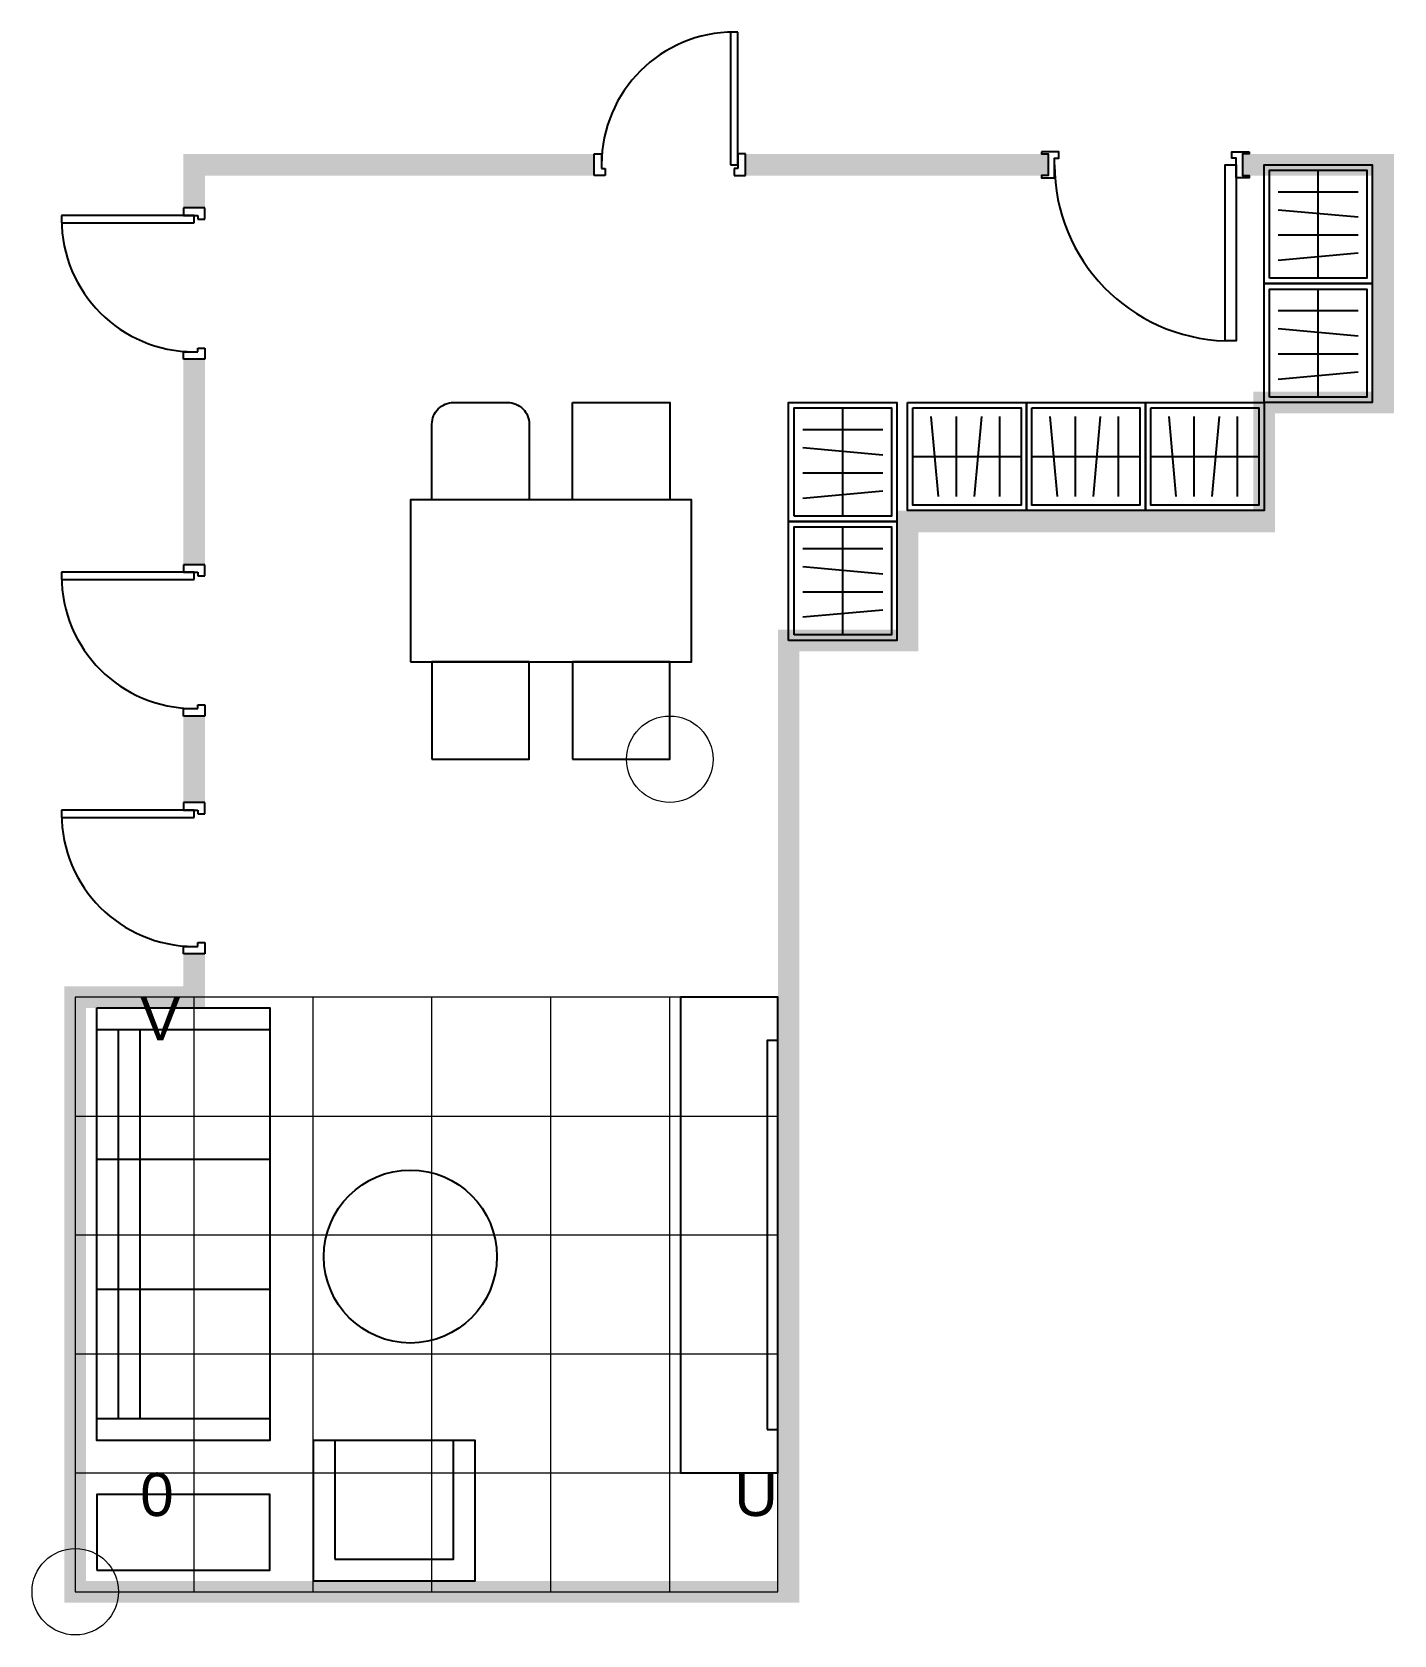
# Model space of a CAD drawing. Header units: millimetres. Extents: x 3100 to 9400, y 3100 to 10513.
import ezdxf

# ---------------------------------------------------------------- set-up
doc = ezdxf.new("R2010")
doc.units = ezdxf.units.MM
doc.layers.add('helper', color=30, linetype='Continuous', lineweight=5)
doc.styles.get("Standard").update_dxf_attribs({"font": 'arial.ttf'})

# ---------------------------------------------------------------- blocks, each defined once
blk = doc.blocks.new('Door_Wide')
blk.add_line((100, 50), (100, -50))
for points in [[(70, 60), (70, 50), (100, 50), (100, -50), (70, -50), (70, -60), (130, -60), (130, -50), (130, 30), (150, 30), (150, 60), (70, 60)], [(1030, 60), (1030, 50), (1000, 50), (1000, -50), (1030, -50), (1030, -60), (970, -60), (970, -50), (970, 30), (950, 30), (950, 60), (1030, 60)]]:
    blk.add_lwpolyline(points)
blk.add_lwpolyline([(970, 0), (970, -815), (920, -815), (920, 0)], close=True)
blk.add_arc((945, 0), 815, 180, 268.24219)
for points in [[(0, 50), (0, -50), (100, 50), (100, -50)], [(1000, 50), (1000, -50), (1100, 50), (1100, -50)]]:
    blk.add_solid(points)
blk = doc.blocks.new('Sitting')
for p, q in [((100, 2600), (900, 2600)), ((200, 800), (200, 2600)), ((300, 800), (300, 2600)), ((900, 2600), (900, 800)), ((100, 2000), (900, 2000)), ((100, 1400), (900, 1400)), ((900, 800), (100, 800))]:
    blk.add_line(p, q)
for points in [[(2800, 550), (3250, 550), (3250, 2750), (2800, 2750)], [(100, 2700), (900, 2700), (900, 700), (100, 700)], [(3200, 750), (3250, 750), (3250, 2550), (3200, 2550)], [(1100, 50), (1850, 50), (1850, 700), (1100, 700)], [(1200, 150), (1750, 150), (1750, 700), (1200, 700)], [(100, 100), (900, 100), (900, 450), (100, 450)]]:
    blk.add_lwpolyline(points, close=True)
blk.add_circle((1550, 1550), 400)
at = {"layer": 'helper'}
for p, q in [((3250, 2750), (0, 2750)), ((0, 2750), (0, 0)), ((550, 0), (550, 2750)), ((1100, 0), (1100, 2750)), ((1650, 0), (1650, 2750)), ((2200, 0), (2200, 2750)), ((2750, 0), (2750, 2750)), ((3250, 0), (3250, 2750)), ((0, 2200), (3250, 2200)), ((0, 1650), (3250, 1650)), ((0, 1100), (3250, 1100)), ((0, 550), (3250, 550)), ((0, 0), (3250, 0))]:
    blk.add_line(p, q, dxfattribs=at)
blk.add_lwpolyline([(0, 0, 0, 0, 0), (2629.1, 1459.5, 200, 0, 0), (2803.9, 1556.6, 0, 0, 0)], format="xyseb", dxfattribs=at)
blk.add_circle((0, 0), 200, dxfattribs=at)
at = {"layer": 'helper', "char_height": 200}
for s, insert, attachment_point in [('V', (300, 2750), 1), ('0', (300, 550), 1), ('U', (3250, 550), 3)]:
    blk.add_mtext_dynamic_manual_height_columns(s, width=550, gutter_width=12.5, heights=[0], dxfattribs=dict(at, insert=insert, attachment_point=attachment_point))
blk = doc.blocks.new('Dining')
blk.add_lwpolyline([(100, 0), (350, 0, -0.414214), (450, -100), (450, -450), (0, -450), (0, -100, -0.414214)], format="xyb", close=True)
for points in [[(650, 0), (1100, 0), (1100, -450), (650, -450)], [(-100, -1200), (1200, -1200), (1200, -450), (-100, -450)], [(0, -1650), (450, -1650), (450, -1200), (0, -1200)], [(650, -1650), (1100, -1650), (1100, -1200), (650, -1200)]]:
    blk.add_lwpolyline(points, close=True)
at = {"layer": 'helper'}
blk.add_lwpolyline([(1100, -1650, 0, 0, 0), (510.2, -302.1, 200, 0, 0), (430.1, -118.8, 0, 0, 0)], format="xyseb", dxfattribs=at)
blk.add_circle((1100, -1650), 200, dxfattribs=at)
blk = doc.blocks.new('robe')
at = {"true_color": 0xffffff}
for p, q in [((250, 25), (250, 525)), ((65, 425), (435, 425)), ((65, 341.7), (435, 308.3)), ((65, 225), (435, 225)), ((65, 108.3), (435, 141.7))]:
    blk.add_line(p, q, dxfattribs=at)
for points in [[(0, 0), (0, 550), (500, 550), (500, 0)], [(25, 25), (25, 525), (475, 525), (475, 25)]]:
    blk.add_lwpolyline(points, close=True, dxfattribs=at)
blk = doc.blocks.new('AllBlock')
for points in [[(3800, 9950), (3800, 9850), (4450, 9950), (4450, 9850)], [(4350, 9950), (4350, 9850), (5000, 9950), (5000, 9850)], [(4900, 9950), (4900, 9850), (5550, 9950), (5550, 9850)], [(6550, 9950), (6550, 9850), (7200, 9950), (7200, 9850)], [(7100, 9950), (7100, 9850), (7750, 9950), (7750, 9850)], [(8750, 9950), (8750, 9850), (9400, 9950), (9400, 9850)], [(9300, 9950), (9300, 9300), (9400, 9950), (9400, 9300)], [(9300, 9400), (9300, 8750), (9400, 9400), (9400, 8750)], [(3800, 8850), (3800, 8200), (3900, 8850), (3900, 8200)], [(8750, 8850), (8750, 8750), (9400, 8850), (9400, 8750)], [(8750, 8850), (8750, 8200), (8850, 8850), (8850, 8200)], [(7100, 8300), (7100, 8200), (7750, 8300), (7750, 8200)], [(7100, 8300), (7100, 7650), (7200, 8300), (7200, 7650)], [(7650, 8300), (7650, 8200), (8300, 8300), (8300, 8200)], [(8200, 8300), (8200, 8200), (8850, 8300), (8850, 8200)], [(6550, 7750), (6550, 7650), (7200, 7750), (7200, 7650)], [(6550, 7750), (6550, 7100), (6650, 7750), (6650, 7100)], [(6550, 7200), (6550, 6550), (6650, 7200), (6650, 6550)], [(6550, 6650), (6550, 6000), (6650, 6650), (6650, 6000)], [(3250, 6100), (3250, 6000), (3900, 6100), (3900, 6000)], [(3250, 6100), (3250, 5450), (3350, 6100), (3350, 5450)], [(6550, 6100), (6550, 5450), (6650, 6100), (6650, 5450)], [(3250, 5550), (3250, 4900), (3350, 5550), (3350, 4900)], [(6550, 5550), (6550, 4900), (6650, 5550), (6650, 4900)], [(3250, 5000), (3250, 4350), (3350, 5000), (3350, 4350)], [(6550, 5000), (6550, 4350), (6650, 5000), (6650, 4350)], [(3250, 4450), (3250, 3800), (3350, 4450), (3350, 3800)], [(6550, 4450), (6550, 3800), (6650, 4450), (6650, 3800)], [(3250, 3900), (3250, 3250), (3350, 3900), (3350, 3250)], [(6550, 3900), (6550, 3250), (6650, 3900), (6650, 3250)], [(3250, 3350), (3250, 3250), (3900, 3350), (3900, 3250)], [(3800, 3350), (3800, 3250), (4450, 3350), (4450, 3250)], [(4350, 3350), (4350, 3250), (5000, 3350), (5000, 3250)], [(4900, 3350), (4900, 3250), (5550, 3350), (5550, 3250)], [(5450, 3350), (5450, 3250), (6100, 3350), (6100, 3250)], [(6000, 3350), (6000, 3250), (6650, 3350), (6650, 3250)]]:
    blk.add_solid(points)
for name, p in [('Door_Wide', (7700, 9900)), ('robe', (8800, 9350)), ('robe', (8800, 8800)), ('Dining', (4950, 8800)), ('robe', (6600, 8250)), ('robe', (6600, 7700)), ('Sitting', (3300, 3300))]:
    blk.add_blockref(name, p)
at = {"rotation": 270}
for p in [(7150, 8800), (7700, 8800), (8250, 8800)]:
    blk.add_blockref('robe', p, dxfattribs=at)
blk = doc.blocks.new('Door_Narrow')
at = {"color": 7}
for p, q in [((-50, -200), (-50, -234.6)), ((50, -200), (-50, -200)), ((-50, -200), (-50, -234.6)), ((50, -251.9), (50, -200)), ((50, -251.9), (50, -200)), ((0, -234.6), (-613.5, -234.6)), ((-613.5, -234.6), (-613.5, -269.2)), ((-613.5, -269.2), (0, -269.2)), ((-50, -234.6), (17.3, -234.6)), ((-50, -234.6), (17.3, -234.6)), ((0, -269.2), (0, -234.6)), ((17.3, -234.6), (17.3, -251.9)), ((17.3, -234.6), (17.3, -251.9)), ((17.3, -251.9), (50, -251.9)), ((17.3, -251.9), (50, -251.9)), ((-50, -900), (-50, -865.4)), ((-50, -865.4), (17.3, -865.4)), ((17.3, -865.4), (17.3, -848.1)), ((17.3, -848.1), (50, -848.1)), ((50, -848.1), (50, -900)), ((50, -900), (-50, -900))]:
    blk.add_line(p, q, dxfattribs=at)
blk.add_arc((0, -251.9), 613.5, 180, 269.9, dxfattribs=at)
for points in [[(50, 0), (-50, 0), (50, -200), (-50, -200)], [(50, -900), (-50, -900), (50, -1100), (-50, -1100)]]:
    blk.add_solid(points, dxfattribs=at)

msp = doc.modelspace()

# ---------------------------------------------------------------- block references
at = {"rotation": 270}
msp.add_blockref('Door_Narrow', (6600, 9900), dxfattribs=at)
for name, p in [('AllBlock', (0, 0)), ('Door_Narrow', (3850, 9900)), ('Door_Narrow', (3850, 8250)), ('Door_Narrow', (3850, 7150))]:
    msp.add_blockref(name, p)

doc.saveas('drawing.dxf')
